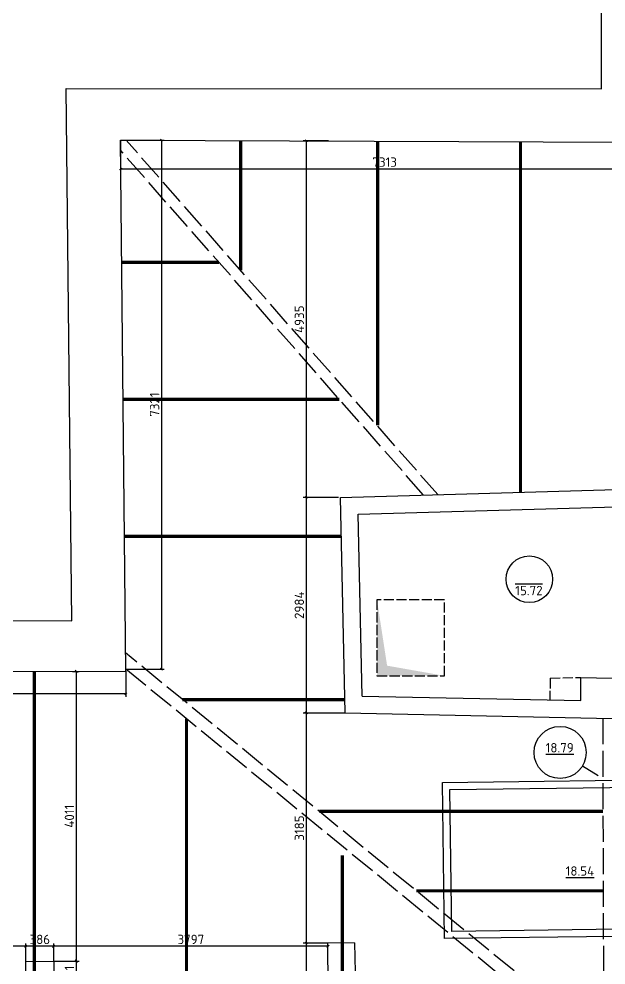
# Model space of a CAD drawing. Header units: millimetres. Extents: x 906648 to 969556, y 1626964 to 1670974.
# Drawn here: x 950964 to 959093, y 1635970 to 1649067 of the extents above; entities that cross this region are included whole.
import ezdxf

# ---------------------------------------------------------------- set-up
doc = ezdxf.new("R2010")
doc.units = ezdxf.units.MM
doc.linetypes.add('334', pattern=[5, 4, -1])
doc.linetypes.add('ACAD_ISO02W100', pattern=[15, 12, -3])
for name, color, linetype in [('Балки', 140, 'ACAD_ISO02W100'), ('Вентиляция', 150, 'Continuous'), ('Контур', 7, 'Continuous'), ('Отметки', 7, 'Continuous'), ('Перепад', 251, 'ACAD_ISO02W100'), ('Стропила', 124, 'Continuous'), ('Штриховка', 252, 'Continuous')]:
    doc.layers.add(name, color=color, linetype=linetype)
doc.layers.add('Размеры', color=224, linetype='Continuous', lineweight=15)
doc.styles.add('ISOCPEUR', font='isocpeur.ttf')
doc.dimstyles.new('GENPLAN 1000', dxfattribs={"dimscale": 10, "dimtxt": 13, "dimasz": 3, "dimexe": 4, "dimexo": 0, "dimgap": 3, "dimtad": 1, "dimdec": 0, "dimzin": 0, "dimtxsty": 'ISOCPEUR', "dimblk1": 'OBLIQUE', "dimblk2": 'OBLIQUE', "dimsah": 1, "dimcen": -1, "dimaunit": 1, "dimadec": 3, "dimazin": 0, "dimtfac": 0.75, "dimtdec": 0, "dimtix": 1, "dimtmove": 1, "dimatfit": 3, "dimfxl": 0, "dimtvp": 0.6, "dimarcsym": 0})

# ---------------------------------------------------------------- blocks, each defined once
blk = doc.blocks.new('_Oblique')
at = {"color": 0, "linetype": 'ByBlock', "lineweight": -2}
blk.add_line((-0.5, -0.5), (0.5, 0.5), dxfattribs=at)
blk = doc.blocks.new('*D83')
at = {"layer": 'Defpoints', "color": 0, "ltscale": 0.03}
for p in [(952371, 1647389), (959684, 1647362), (959684, 1646990)]:
    blk.add_point(p, dxfattribs=at)
at = {"layer": 'Размеры', "color": 0, "lineweight": -2, "ltscale": 0.03}
for p, q in [((952371, 1647389), (952371, 1646950)), ((959684, 1647362), (959684, 1646950)), ((952371, 1646990), (959684, 1646990))]:
    blk.add_line(p, q, dxfattribs=at)
at = {"layer": 'Размеры', "color": 0, "lineweight": -2, "ltscale": 0.03, "xscale": 30, "yscale": 30, "zscale": 30, "rotation": 180}
blk.add_blockref('_Oblique', (952371, 1646990), dxfattribs=at)
at = {"layer": 'Размеры', "color": 0, "lineweight": -2, "ltscale": 0.03, "xscale": 30, "yscale": 30, "zscale": 30}
blk.add_blockref('_Oblique', (959684, 1646990), dxfattribs=at)
at = {"layer": 'Размеры', "color": 0, "ltscale": 0.03, "insert": (956028, 1647085), "char_height": 130, "attachment_point": 5, "style": 'ISOCPEUR'}
blk.add_mtext('7313', dxfattribs=at)
blk = doc.blocks.new('*D87')
at = {"layer": 'Defpoints', "color": 0, "ltscale": 0.03}
for p in [(955248, 1647378), (954941, 1642443), (955389, 1642443)]:
    blk.add_point(p, dxfattribs=at)
at = {"layer": 'Размеры', "color": 0, "lineweight": -2, "ltscale": 0.03}
for p, q in [((955248, 1647378), (954901, 1647378)), ((954941, 1647378), (954941, 1642443)), ((955389, 1642443), (954901, 1642443))]:
    blk.add_line(p, q, dxfattribs=at)
at = {"layer": 'Размеры', "color": 0, "lineweight": -2, "ltscale": 0.03, "xscale": 30, "yscale": 30, "zscale": 30}
for p, rotation in [((954941, 1647378), 90), ((954941, 1642443), 270)]:
    blk.add_blockref('_Oblique', p, dxfattribs=dict(at, rotation=rotation))
at = {"layer": 'Размеры', "color": 0, "ltscale": 0.03, "insert": (954846, 1644911), "char_height": 130, "attachment_point": 5, "rotation": 90, "style": 'ISOCPEUR'}
blk.add_mtext('4935', dxfattribs=at)
blk = doc.blocks.new('*D88')
at = {"layer": 'Defpoints', "color": 0, "ltscale": 0.03}
for p in [(955389, 1642443), (954941, 1639459), (955483, 1639459)]:
    blk.add_point(p, dxfattribs=at)
at = {"layer": 'Размеры', "color": 0, "lineweight": -2, "ltscale": 0.03}
for p, q in [((955389, 1642443), (954901, 1642443)), ((954941, 1642443), (954941, 1639459)), ((955483, 1639459), (954901, 1639459))]:
    blk.add_line(p, q, dxfattribs=at)
at = {"layer": 'Размеры', "color": 0, "lineweight": -2, "ltscale": 0.03, "xscale": 30, "yscale": 30, "zscale": 30}
for p, rotation in [((954941, 1642443), 90), ((954941, 1639459), 270)]:
    blk.add_blockref('_Oblique', p, dxfattribs=dict(at, rotation=rotation))
at = {"layer": 'Размеры', "color": 0, "ltscale": 0.03, "insert": (954846, 1640951), "char_height": 130, "attachment_point": 5, "rotation": 90, "style": 'ISOCPEUR'}
blk.add_mtext('2984', dxfattribs=at)
blk = doc.blocks.new('*D89')
at = {"layer": 'Defpoints', "color": 0, "ltscale": 0.03}
for p in [(955483, 1639459), (954941, 1636274), (955240, 1636274)]:
    blk.add_point(p, dxfattribs=at)
at = {"layer": 'Размеры', "color": 0, "lineweight": -2, "ltscale": 0.03}
for p, q in [((955483, 1639459), (954901, 1639459)), ((954941, 1639459), (954941, 1636274)), ((955240, 1636274), (954901, 1636274))]:
    blk.add_line(p, q, dxfattribs=at)
at = {"layer": 'Размеры', "color": 0, "lineweight": -2, "ltscale": 0.03, "xscale": 30, "yscale": 30, "zscale": 30}
for p, rotation in [((954941, 1639459), 90), ((954941, 1636274), 270)]:
    blk.add_blockref('_Oblique', p, dxfattribs=dict(at, rotation=rotation))
at = {"layer": 'Размеры', "color": 0, "ltscale": 0.03, "insert": (954846, 1637867), "char_height": 130, "attachment_point": 5, "rotation": 90, "style": 'ISOCPEUR'}
blk.add_mtext('3185', dxfattribs=at)
blk = doc.blocks.new('*D90')
at = {"layer": 'Defpoints', "color": 0, "ltscale": 0.03}
for p in [(955240, 1636274), (954941, 1633256), (955265, 1633256)]:
    blk.add_point(p, dxfattribs=at)
at = {"layer": 'Размеры', "color": 0, "lineweight": -2, "ltscale": 0.03}
for p, q in [((955240, 1636274), (954901, 1636274)), ((954941, 1636274), (954941, 1633256)), ((955265, 1633256), (954901, 1633256))]:
    blk.add_line(p, q, dxfattribs=at)
at = {"layer": 'Размеры', "color": 0, "lineweight": -2, "ltscale": 0.03, "xscale": 30, "yscale": 30, "zscale": 30}
for p, rotation in [((954941, 1636274), 90), ((954941, 1633256), 270)]:
    blk.add_blockref('_Oblique', p, dxfattribs=dict(at, rotation=rotation))
at = {"layer": 'Размеры', "color": 0, "ltscale": 0.03, "insert": (954846, 1634765), "char_height": 130, "attachment_point": 5, "rotation": 90, "style": 'ISOCPEUR'}
blk.add_mtext('3019', dxfattribs=at)
blk = doc.blocks.new('*D93')
at = {"layer": 'Defpoints', "color": 0, "ltscale": 0.03}
for p in [(952371, 1647389), (952443, 1640067), (952937, 1640067)]:
    blk.add_point(p, dxfattribs=at)
at = {"layer": 'Размеры', "color": 0, "lineweight": -2, "ltscale": 0.03}
for p, q in [((952371, 1647389), (952977, 1647389)), ((952937, 1647389), (952937, 1640067)), ((952443, 1640067), (952977, 1640067))]:
    blk.add_line(p, q, dxfattribs=at)
at = {"layer": 'Размеры', "color": 0, "lineweight": -2, "ltscale": 0.03, "xscale": 30, "yscale": 30, "zscale": 30}
for p, rotation in [((952937, 1647389), 90), ((952937, 1640067), 270)]:
    blk.add_blockref('_Oblique', p, dxfattribs=dict(at, rotation=rotation))
at = {"layer": 'Размеры', "color": 0, "ltscale": 0.03, "insert": (952842, 1643728), "char_height": 130, "attachment_point": 5, "rotation": 90, "style": 'ISOCPEUR'}
blk.add_mtext('7321', dxfattribs=at)
blk = doc.blocks.new('*D94')
at = {"layer": 'Defpoints', "color": 0, "ltscale": 0.03}
for p in [(924005, 1640092), (952443, 1640038), (924005, 1639724)]:
    blk.add_point(p, dxfattribs=at)
at = {"layer": 'Размеры', "color": 0, "lineweight": -2, "ltscale": 0.03}
for p, q in [((924005, 1640092), (924005, 1639684)), ((952443, 1640038), (952443, 1639684)), ((952443, 1639724), (924005, 1639724))]:
    blk.add_line(p, q, dxfattribs=at)
at = {"layer": 'Размеры', "color": 0, "lineweight": -2, "ltscale": 0.03, "xscale": 30, "yscale": 30, "zscale": 30, "rotation": 180}
blk.add_blockref('_Oblique', (924005, 1639724), dxfattribs=at)
at = {"layer": 'Размеры', "color": 0, "lineweight": -2, "ltscale": 0.03, "xscale": 30, "yscale": 30, "zscale": 30}
blk.add_blockref('_Oblique', (952443, 1639724), dxfattribs=at)
at = {"layer": 'Размеры', "color": 0, "ltscale": 0.03, "insert": (938224, 1639819), "char_height": 130, "attachment_point": 5, "style": 'ISOCPEUR'}
blk.add_mtext('28438', dxfattribs=at)
blk = doc.blocks.new('*D164')
at = {"layer": 'Defpoints', "color": 0, "ltscale": 0.03}
for p in [(951704, 1640035), (951445, 1636024), (951758, 1636024)]:
    blk.add_point(p, dxfattribs=at)
at = {"layer": 'Размеры', "color": 0, "lineweight": -2, "ltscale": 0.03}
for p, q in [((951704, 1640035), (951798, 1640035)), ((951758, 1640035), (951758, 1636024)), ((951445, 1636024), (951798, 1636024))]:
    blk.add_line(p, q, dxfattribs=at)
at = {"layer": 'Размеры', "color": 0, "lineweight": -2, "ltscale": 0.03, "xscale": 30, "yscale": 30, "zscale": 30}
for p, rotation in [((951758, 1640035), 90), ((951758, 1636024), 270)]:
    blk.add_blockref('_Oblique', p, dxfattribs=dict(at, rotation=rotation))
at = {"layer": 'Размеры', "color": 0, "ltscale": 0.03, "insert": (951663, 1638030), "char_height": 130, "attachment_point": 5, "rotation": 90, "style": 'ISOCPEUR'}
blk.add_mtext('4011', dxfattribs=at)
blk = doc.blocks.new('*D165')
at = {"layer": 'Defpoints', "color": 0, "ltscale": 0.03}
for p in [(951445, 1636024), (951447, 1635643), (951758, 1635643)]:
    blk.add_point(p, dxfattribs=at)
at = {"layer": 'Размеры', "color": 0, "lineweight": -2, "ltscale": 0.03}
for p, q in [((951445, 1636024), (951798, 1636024)), ((951758, 1636024), (951758, 1635643)), ((951447, 1635643), (951798, 1635643))]:
    blk.add_line(p, q, dxfattribs=at)
at = {"layer": 'Размеры', "color": 0, "lineweight": -2, "ltscale": 0.03, "xscale": 30, "yscale": 30, "zscale": 30}
for p, rotation in [((951758, 1636024), 90), ((951758, 1635643), 270)]:
    blk.add_blockref('_Oblique', p, dxfattribs=dict(at, rotation=rotation))
at = {"layer": 'Размеры', "color": 0, "ltscale": 0.03, "insert": (951663, 1635834), "char_height": 130, "attachment_point": 5, "rotation": 90, "style": 'ISOCPEUR'}
blk.add_mtext('381', dxfattribs=at)
blk = doc.blocks.new('*D167')
at = {"layer": 'Defpoints', "color": 0, "ltscale": 0.03}
for p in [(951445, 1636230), (951445, 1636024), (955242, 1636004)]:
    blk.add_point(p, dxfattribs=at)
at = {"layer": 'Размеры', "color": 0, "lineweight": -2, "ltscale": 0.03}
for p, q in [((951445, 1636024), (951445, 1636270)), ((955242, 1636230), (951445, 1636230)), ((955242, 1636004), (955242, 1636270))]:
    blk.add_line(p, q, dxfattribs=at)
at = {"layer": 'Размеры', "color": 0, "lineweight": -2, "ltscale": 0.03, "xscale": 30, "yscale": 30, "zscale": 30, "rotation": 180}
blk.add_blockref('_Oblique', (951445, 1636230), dxfattribs=at)
at = {"layer": 'Размеры', "color": 0, "lineweight": -2, "ltscale": 0.03, "xscale": 30, "yscale": 30, "zscale": 30}
blk.add_blockref('_Oblique', (955242, 1636230), dxfattribs=at)
at = {"layer": 'Размеры', "color": 0, "ltscale": 0.03, "insert": (953344, 1636325), "char_height": 130, "attachment_point": 5, "style": 'ISOCPEUR'}
blk.add_mtext('3797', dxfattribs=at)
blk = doc.blocks.new('*D168')
at = {"layer": 'Defpoints', "color": 0, "ltscale": 0.03}
for p in [(951060, 1636230), (951060, 1636021), (951445, 1636024)]:
    blk.add_point(p, dxfattribs=at)
at = {"layer": 'Размеры', "color": 0, "lineweight": -2, "ltscale": 0.03}
for p, q in [((951060, 1636021), (951060, 1636270)), ((951445, 1636230), (951060, 1636230)), ((951445, 1636024), (951445, 1636270))]:
    blk.add_line(p, q, dxfattribs=at)
at = {"layer": 'Размеры', "color": 0, "lineweight": -2, "ltscale": 0.03, "xscale": 30, "yscale": 30, "zscale": 30, "rotation": 180}
blk.add_blockref('_Oblique', (951060, 1636230), dxfattribs=at)
at = {"layer": 'Размеры', "color": 0, "lineweight": -2, "ltscale": 0.03, "xscale": 30, "yscale": 30, "zscale": 30}
blk.add_blockref('_Oblique', (951445, 1636230), dxfattribs=at)
at = {"layer": 'Размеры', "color": 0, "ltscale": 0.03, "insert": (951253, 1636325), "char_height": 130, "attachment_point": 5, "style": 'ISOCPEUR'}
blk.add_mtext('386', dxfattribs=at)
blk = doc.blocks.new('*D169')
at = {"layer": 'Defpoints', "color": 0, "ltscale": 0.03}
for p in [(947515, 1636230), (947515, 1636018), (951060, 1636021)]:
    blk.add_point(p, dxfattribs=at)
at = {"layer": 'Размеры', "color": 0, "lineweight": -2, "ltscale": 0.03}
for p, q in [((947515, 1636018), (947515, 1636270)), ((951060, 1636230), (947515, 1636230)), ((951060, 1636021), (951060, 1636270))]:
    blk.add_line(p, q, dxfattribs=at)
at = {"layer": 'Размеры', "color": 0, "lineweight": -2, "ltscale": 0.03, "xscale": 30, "yscale": 30, "zscale": 30, "rotation": 180}
blk.add_blockref('_Oblique', (947515, 1636230), dxfattribs=at)
at = {"layer": 'Размеры', "color": 0, "lineweight": -2, "ltscale": 0.03, "xscale": 30, "yscale": 30, "zscale": 30}
blk.add_blockref('_Oblique', (951060, 1636230), dxfattribs=at)
at = {"layer": 'Размеры', "color": 0, "ltscale": 0.03, "insert": (949287, 1636325), "char_height": 130, "attachment_point": 5, "style": 'ISOCPEUR'}
blk.add_mtext('3545', dxfattribs=at)

msp = doc.modelspace()

# ---------------------------------------------------------------- linework, layer by layer
at = {"layer": 'Балки', "color": 3, "ltscale": 30}
for p, q in [((956763.1, 1642482.3), (952449.9, 1647388.5)), ((956565, 1642476.6), (952372.5, 1647245.5)), ((959212.4, 1634750.1), (952440.3, 1640289.9)), ((958991.9, 1634709.8), (952442.5, 1640067.5)), ((959046.1, 1639387.6), (959067.7, 1631682.7))]:
    msp.add_line(p, q, dxfattribs=at)
at = {"layer": 'Вентиляция', "ltscale": 0.03}
for points in [[(960350.2, 1638543.7), (960393.2, 1636380.4), (956856.8, 1636335.5), (956829.3, 1638498.9)], [(960252.2, 1638442.4), (960291.2, 1636479.1), (956955.6, 1636436.7), (956930.6, 1638400.2)]]:
    msp.add_lwpolyline(points, close=True, dxfattribs=at)
at = {"layer": 'Контур', "ltscale": 15}
for p, q in [((952442.8, 1640038), (952371.1, 1647388.8)), ((952371.1, 1647388.8), (959684.5, 1647362.3)), ((955416.4, 1642443.9), (960055.3, 1642576.1)), ((955482.8, 1639459.3), (955416.4, 1642443.9)), ((955661.5, 1642210.9), (959736.7, 1642327)), ((955717.4, 1639694.5), (955661.5, 1642210.9)), ((947619.3, 1640021.5), (952442.8, 1640038)), ((958745.6, 1639633.5), (958744, 1639952.2)), ((958744, 1639952.2), (959673.8, 1639930.8)), ((955717.4, 1639694.5), (958745.6, 1639633.5)), ((955482.8, 1639459.3), (959951.3, 1639369.4)), ((955611.1, 1636277.5), (955239.9, 1636274.4)), ((955265, 1633255.8), (955239.9, 1636274.4)), ((955611.1, 1636277.5), (955666.2, 1633259.1))]:
    msp.add_line(p, q, dxfattribs=at)
at = {"layer": 'Контур', "ltscale": 0.03}
msp.add_lwpolyline([(924664.2, 1640788.4), (937991.8, 1640788.1), (951695.9, 1640737.3), (951619.6, 1648103.6), (959031.1, 1648099.4), (959005.6, 1659479.5), (958995.1, 1670973.9), (969410.1, 1670927.2), (969452.8, 1663965.1), (969475.5, 1656429.1), (969512.4, 1648123.1), (969555.9, 1635391.8), (963244.8, 1635355.2), (963290.6, 1626963.8), (955014.6, 1627021.2), (954980.4, 1629015), (929495.3, 1629034.8)], dxfattribs=at)
msp.add_lwpolyline([(951445.5, 1636024.1), (951447, 1635643.1), (951059.2, 1635639.7), (951059.7, 1636020.7)], close=True, dxfattribs=at)
at = {"layer": 'Отметки', "ltscale": 0.03}
msp.add_line((958984.1, 1638590.5), (958764.4, 1638724.8), dxfattribs=at)
at = {"layer": 'Отметки'}
for centre, radius in [((958030.7, 1641311.3), 322.7), ((958456.4, 1638913.1), 361)]:
    msp.add_circle(centre, radius, dxfattribs=at)
at = {"layer": 'Перепад', "linetype": '334', "ltscale": 35}
for q in [(958744, 1639952.2), (958313.4, 1639642.2)]:
    msp.add_line((958319.4, 1639939.7), q, dxfattribs=at)
msp.add_lwpolyline([(956855, 1641028), (955920.7, 1641028), (955920.7, 1639973.7), (956855, 1639973.7)], close=True, dxfattribs=at)
at = {"layer": 'Стропила', "ltscale": 30, "const_width": 45}
for points in [[(954033.2, 1645587.5), (954033.2, 1647382.8)], [(955930.2, 1643442.1), (955930.2, 1647375.9)], [(957907.8, 1642514.9), (957907.8, 1647368.7)], [(953733, 1645698), (952387.6, 1645698)], [(955400.9, 1643800.7), (952406.1, 1643800.7)], [(955428.4, 1641903.4), (952424.6, 1641903.4)], [(951178.4, 1629723), (951178.4, 1640033.7)], [(955478.6, 1639645.4), (953228.2, 1639645.4)], [(953283.8, 1629718.6), (953283.8, 1639379.3)], [(959049.7, 1638096.8), (955121.3, 1638096.8)], [(955442.8, 1629713.9), (955442.8, 1637489.2)], [(959049.7, 1636997.9), (956464.5, 1636997.9)]]:
    msp.add_lwpolyline(points, dxfattribs=at)
at = {"layer": 'Штриховка'}
msp.add_solid([(955920.7, 1641028), (955920.7, 1639973.7), (956061.4, 1640114.3), (956855, 1639973.7)], dxfattribs=at)

# ---------------------------------------------------------------- texts
at = {"layer": 'Отметки', "char_height": 130, "width": 1430.917, "attachment_point": 5, "line_spacing_factor": 0.876923, "style": 'ISOCPEUR'}
for s, insert in [('{\\L\\P\\l\\O\\C98;15.72\\H1.4051x; }', (958024.8, 1641249.5)), ('{\\L18.79}', (958450.8, 1638978.2))]:
    msp.add_mtext(s, dxfattribs=dict(at, insert=insert))
at = {"layer": 'Отметки', "color": 3, "insert": (958731, 1637337.4), "char_height": 130, "width": 1430.917, "attachment_point": 2, "style": 'ISOCPEUR'}
msp.add_mtext('{\\L18.54}', dxfattribs=at)

# ---------------------------------------------------------------- dimensions: what is measured, and where the dimension line sits
at = {"layer": 'Размеры', "ltscale": 0.03}
for base, p1, p2, picture, middle in [((959684.5, 1646990.3), (952371.1, 1647388.8), (959684.5, 1647362.3), '*D83', (956027.8, 1647085.3)), ((924004.7, 1639723.6), (952442.8, 1640038), (924004.7, 1640091.8), '*D94', (938223.7, 1639818.6)), ((947515.1, 1636230.1), (951059.7, 1636020.7), (947515.1, 1636018.1), '*D169', (949287.4, 1636325.1)), ((951059.7, 1636230.1), (951445.5, 1636024.1), (951059.7, 1636020.7), '*D168', (951252.6, 1636325.1)), ((951445.5, 1636230.1), (955242.1, 1636003.9), (951445.5, 1636024.1), '*D167', (953343.8, 1636325.1))]:
    dim = msp.add_linear_dim(base=base, p1=p1, p2=p2, dimstyle='GENPLAN 1000', dxfattribs=at)
    dim.commit()
    dim.dimension.update_dxf_attribs({"geometry": picture, "text_midpoint": middle})
for base, p1, p2, picture, middle in [((952937.2, 1640067.5), (952371.1, 1647388.8), (952442.5, 1640067.5), '*D93', (952842.2, 1643728.1)), ((954941, 1642443.1), (955248, 1647378.4), (955388.6, 1642443.1), '*D87', (954846, 1644910.7)), ((954941, 1639459.3), (955388.6, 1642443.1), (955482.8, 1639459.3), '*D88', (954846, 1640951.2)), ((951758.2, 1636024.1), (951703.6, 1640035.5), (951445.5, 1636024.1), '*D164', (951663.2, 1638029.8)), ((954941, 1636274.4), (955482.8, 1639459.3), (955239.9, 1636274.4), '*D89', (954846, 1637866.9)), ((954941, 1633255.8), (955239.9, 1636274.4), (955265, 1633255.8), '*D90', (954846, 1634765.1)), ((951758.2, 1635643.1), (951445.5, 1636024.1), (951447, 1635643.1), '*D165', (951663.2, 1635833.6))]:
    dim = msp.add_linear_dim(base=base, p1=p1, p2=p2, angle=90, dimstyle='GENPLAN 1000', dxfattribs=at)
    dim.commit()
    dim.dimension.update_dxf_attribs({"geometry": picture, "text_midpoint": middle})

doc.saveas('drawing.dxf')
